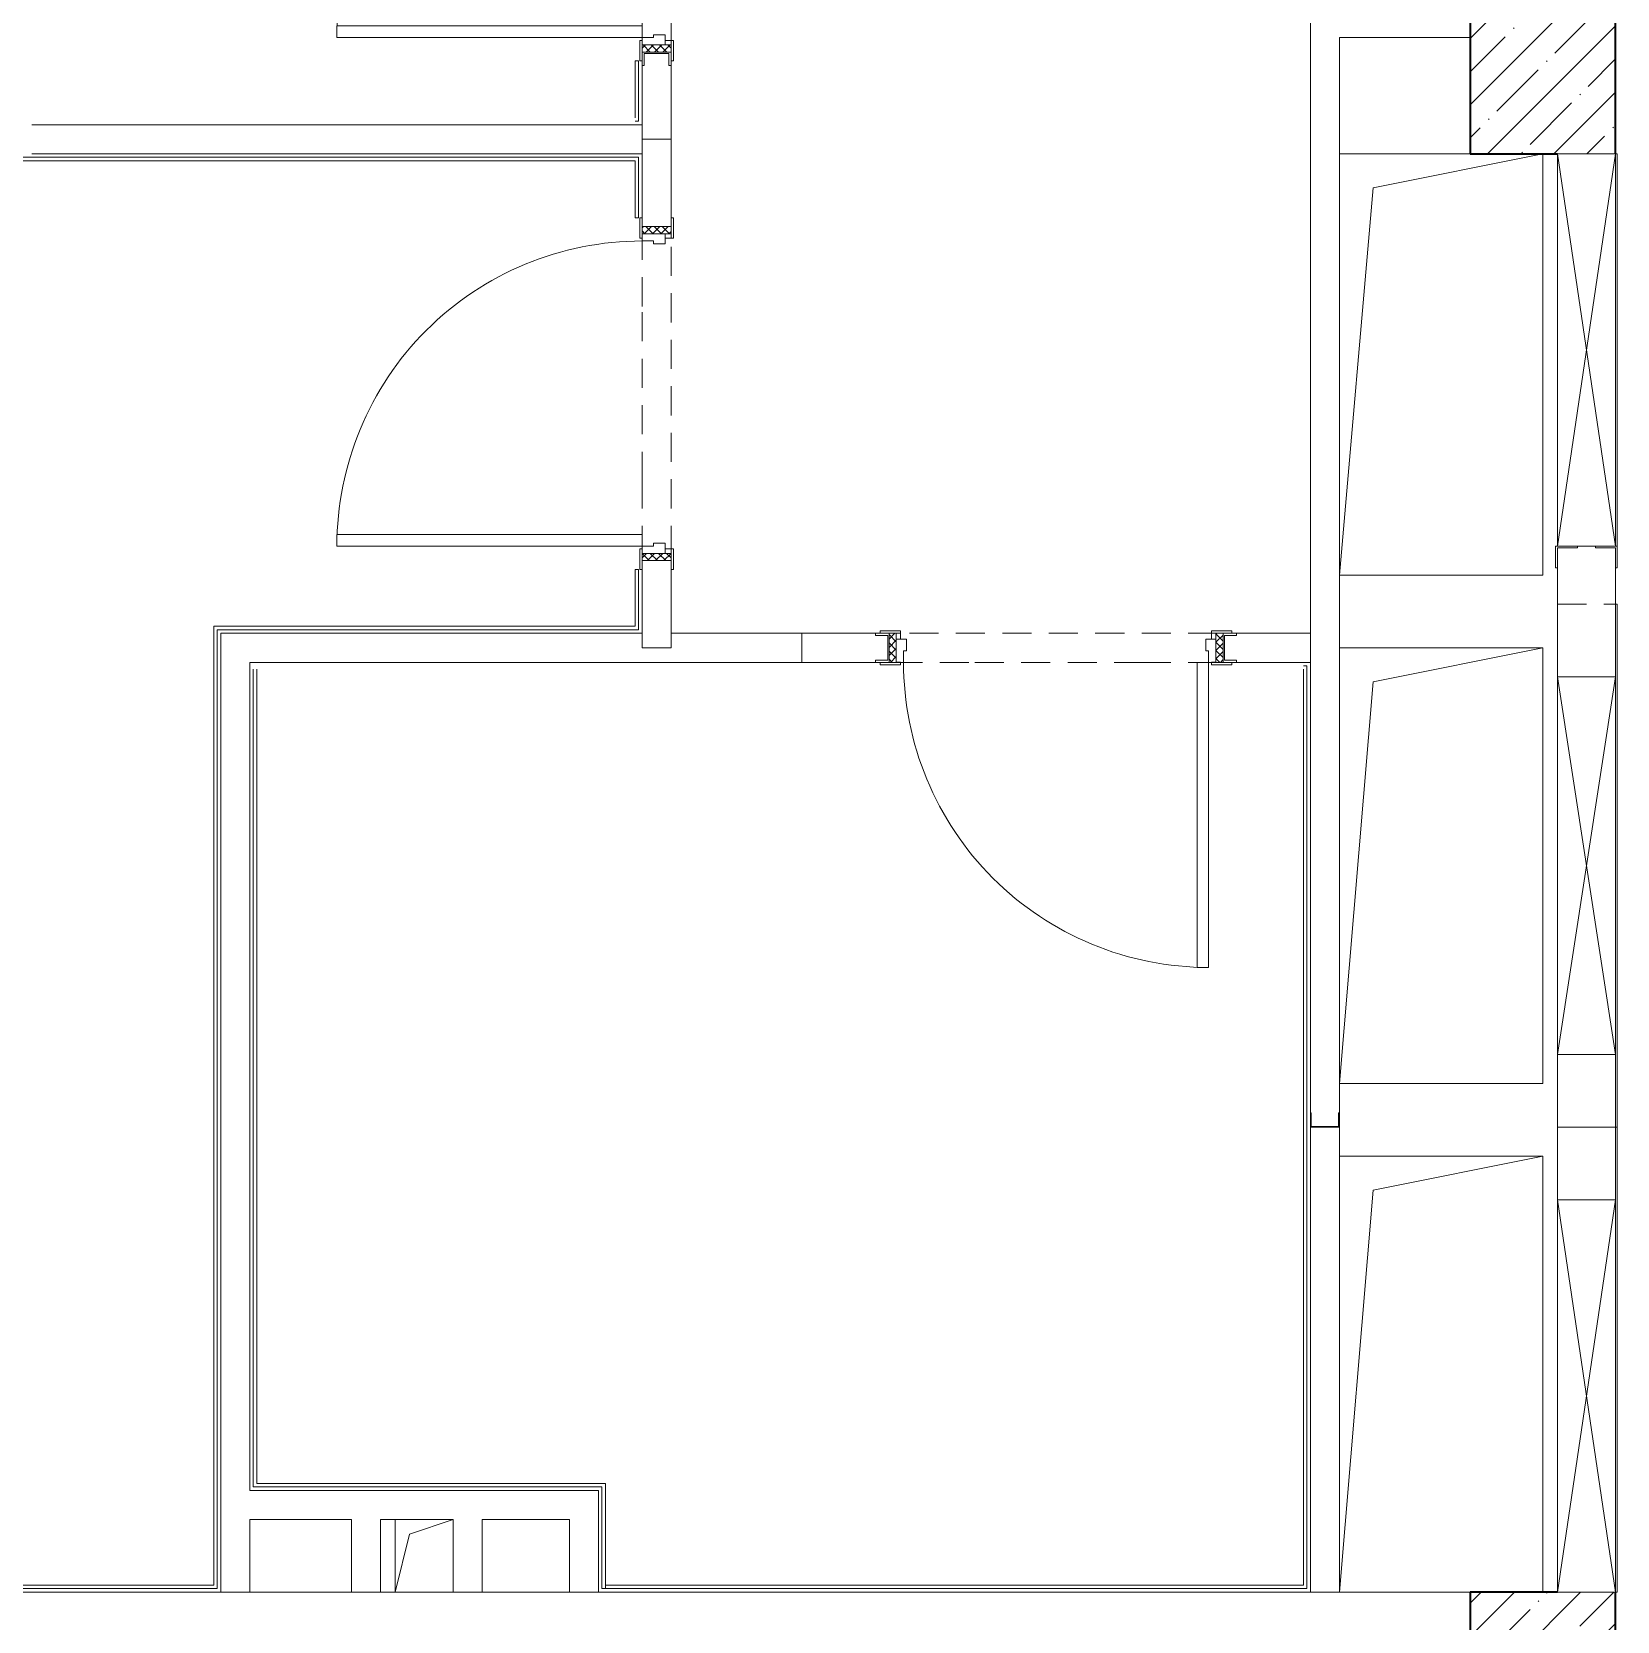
# Model space of a CAD drawing. Header units: millimetres. Extents: x 5993 to 95364, y 94667 to 143522.
# Drawn here: x 41832.1 to 42276.2, y 120344 to 120789.2 of the extents above; entities that cross this region are included whole.
import ezdxf

# ---------------------------------------------------------------- set-up
doc = ezdxf.new("R2010")
doc.units = ezdxf.units.MM
doc.linetypes.add('200_ШТРИХ_ш1п0_6_', pattern=[160, 100, -60])
for name, color, linetype, lineweight in [('0-2', 7, 'Continuous', 9), ('Двери', 7, 'Continuous', 9), ('Каркас несущий', 7, 'Continuous', 9), ('Каркас_Импост', 7, 'Continuous', 13), ('Каркас_Импост-1', 7, 'Continuous', 9), ('Несущие колонны', 7, 'Continuous', 9), ('Несущие колонны-1', 7, 'Continuous', 35), ('Обобщенные модели', 7, 'Continuous', 9), ('Открывание-1', 7, 'Continuous', 9), ('Панель', 7, 'Continuous', 13), ('Перемычка_Пунктирные линии-1', 7, '200_ШТРИХ_ш1п0_6_', 9), ('Стены', 7, 'Continuous', 9), ('Стены-1', 7, 'Continuous', 13), ('Элементы узлов', 7, 'Continuous', 9)]:
    doc.layers.add(name, color=color, linetype=linetype, lineweight=lineweight)
pattern_1 = [(135, (1726.41, 114.685), (-14.14214, -14.14214), []), (225, (1726.41, 114.685), (14.14214, -14.14214), [])]
pattern_2 = [(45, (-396.384, 114.685), (-14.1421, 14.1421), []), (135, (-396.384, 114.685), (-14.1421, -14.1421), [])]

# ---------------------------------------------------------------- blocks, each defined once
blk = doc.blocks.new('BSC_Колонна _Прямоугольная - 500х500-V19-АИ2_01_План напольных покрытий и плинтусов 1го этажа _Часть 1_')
at = {"layer": 'Несущие колонны'}
h = blk.add_hatch(dxfattribs=at)
h.set_pattern_fill('FP_26', color=256, style=0, pattern_type=2)
h.set_pattern_definition([(45, (-7650, -78400), (-114.04925, 114.04925), []), (45, (-7535.95, -78400), (-114.04925, 114.04925), [201.613, -40.323, 3.353, -36.97])])
h.paths.add_polyline_path([(-250, -250), (250, -250), (250, 250), (-250, 250)], flags=0)
at = {"layer": 'Несущие колонны-1'}
for p, q in [((50, 250), (-250, 250)), ((-250, 250), (-250, -250)), ((250, -250), (250, 250)), ((-250, -250), (250, -250))]:
    blk.add_line(p, q, dxfattribs=at)
blk = doc.blocks.new('Дверь_СКБ_1Ст_Внутренняя_ШЕР - СОШ_Д-21_Дв_1150x2100h_Артистические-28234698-АИ2_01_План напольных покрытий и плинтусов 1го этажа _Часть 1_')
at = {"layer": 'Двери'}
h = blk.add_hatch(dxfattribs=at)
h.set_pattern_fill('FP_60', color=256, style=0, pattern_type=2)
h.set_pattern_definition(pattern_1)
h.paths.add_polyline_path([(562.5, 47), (562.5, -50), (587.5, -50), (587.5, 50), (562.5, 50)], flags=0)
at = {"layer": 'Каркас_Импост-1'}
h = blk.add_hatch(dxfattribs=at)
h.set_pattern_fill('FP_61', color=256, style=0, pattern_type=2)
h.set_pattern_definition(pattern_2)
h.paths.add_polyline_path([(-562.5, -50), (-537.5, -50), (-537.5, 50), (-562.5, 50)], flags=0)
at = {"layer": 'Каркас_Импост'}
for p, q in [((-522.5, 58), (-592.5, 58)), ((-592.5, 58), (-592.5, 50)), ((-522.5, 50), (-522.5, 58)), ((617.5, 58), (547.5, 58)), ((547.5, 58), (547.5, 50)), ((617.5, 50), (617.5, 58)), ((-592.5, 50), (-522.5, 50)), ((-537.5, 50), (-562.5, 50)), ((-562.5, 50), (-562.5, -50)), ((-512.5, 50), (-537.5, 50)), ((-537.5, 50), (-537.5, -30)), ((-537.5, -50), (-537.5, 50)), ((-522.5, 50), (-537.5, 50)), ((-537.5, 50), (-537.5, 49)), ((-537.5, 49), (-522.5, 49)), ((-522.5, 49), (-522.5, 50)), ((-512.5, 10), (-512.5, 50)), ((-502.5, 10), (-512.5, 10)), ((-502.5, -30), (-502.5, 10)), ((537.5, 10), (527.5, 10)), ((527.5, 10), (527.5, -30)), ((537.5, 50), (537.5, 10)), ((562.5, 50), (537.5, 50)), ((562.5, 50), (547.5, 50)), ((547.5, 50), (547.5, 49)), ((547.5, 50), (587.5, 50)), ((547.5, 49), (562.5, 49)), ((562.5, -30), (562.5, 50)), ((587.5, 50), (562.5, 50)), ((562.5, 50), (562.5, -50)), ((562.5, 49), (562.5, 50)), ((-522.5, -50), (-592.5, -50)), ((-592.5, -50), (-592.5, -58)), ((-562.5, -50), (-537.5, -50)), ((-537.5, -30), (-502.5, -30)), ((-522.5, -30), (-537.5, -30)), ((-537.5, -30), (-537.5, -50)), ((-537.5, -50), (-522.5, -50)), ((-522.5, -50), (-522.5, -30)), ((-522.5, -58), (-522.5, -50)), ((527.5, -30), (562.5, -30)), ((562.5, -30), (547.5, -30)), ((547.5, -30), (547.5, -50)), ((547.5, -50), (562.5, -50)), ((587.5, -50), (547.5, -50)), ((547.5, -50), (547.5, -58)), ((562.5, -50), (562.5, -30)), ((562.5, -50), (587.5, -50)), ((617.5, -58), (617.5, -50)), ((-592.5, -58), (-522.5, -58)), ((547.5, -58), (617.5, -58))]:
    blk.add_line(p, q, dxfattribs=at)
at = {"layer": 'Открывание-1'}
blk.add_arc((-512.5, 50), 1050, 360, 90, dxfattribs=at)
at = {"layer": 'Панель'}
for p, q in [((-512.5, 1100), (-512.5, 50)), ((-472.5, 1100), (-512.5, 1100)), ((-472.5, 50), (-472.5, 1100)), ((-512.5, 50), (-472.5, 50))]:
    blk.add_line(p, q, dxfattribs=at)
blk = doc.blocks.new('Дверь_СКБ_1Ст_Внутренняя_ШЕР - СОШ_Д-22__Дв_1150x2100h_Артистические_ кладовые_EI30-27839336-АИ2_01_План напольных покрытий и плинтусов 1го этажа _Часть 1_')
at = {"layer": 'Двери'}
h = blk.add_hatch(dxfattribs=at)
h.set_pattern_fill('FP_60', color=256, style=0, pattern_type=2)
h.set_pattern_definition(pattern_1)
h.paths.add_polyline_path([(562.5, 50), (562.5, -50), (587.5, -50), (587.5, 50)], flags=0)
at = {"layer": 'Каркас_Импост-1'}
h = blk.add_hatch(dxfattribs=at)
h.set_pattern_fill('FP_61', color=256, style=0, pattern_type=2)
h.set_pattern_definition(pattern_2)
h.paths.add_polyline_path([(-537.5, 50), (-562.5, 50), (-562.5, -50), (-537.5, -50)], flags=0)
at = {"layer": 'Каркас_Импост'}
for p, q in [((-522.5, 58), (-592.5, 58)), ((-592.5, 58), (-592.5, 50)), ((-522.5, 50), (-522.5, 58)), ((617.5, 58), (547.5, 58)), ((547.5, 58), (547.5, 50)), ((617.5, 50), (617.5, 58)), ((-592.5, 50), (-522.5, 50)), ((-537.5, 50), (-562.5, 50)), ((-562.5, 50), (-562.5, -50)), ((-512.5, 50), (-537.5, 50)), ((-537.5, 50), (-537.5, -30)), ((-537.5, -50), (-537.5, 50)), ((-522.5, 50), (-537.5, 50)), ((-537.5, 50), (-537.5, 49)), ((-537.5, 49), (-522.5, 49)), ((-522.5, 49), (-522.5, 50)), ((-512.5, 10), (-512.5, 50)), ((-502.5, 10), (-512.5, 10)), ((-502.5, -30), (-502.5, 10)), ((537.5, 10), (527.5, 10)), ((527.5, 10), (527.5, -30)), ((537.5, 50), (537.5, 10)), ((562.5, 50), (537.5, 50)), ((562.5, 50), (547.5, 50)), ((547.5, 50), (547.5, 49)), ((547.5, 50), (617.5, 50)), ((547.5, 49), (562.5, 49)), ((562.5, -30), (562.5, 50)), ((587.5, 50), (562.5, 50)), ((562.5, 50), (562.5, -50)), ((562.5, 49), (562.5, 50)), ((587.5, -50), (587.5, 50)), ((-522.5, -50), (-592.5, -50)), ((-592.5, -50), (-592.5, -58)), ((-562.5, -50), (-537.5, -50)), ((-537.5, -30), (-502.5, -30)), ((-522.5, -30), (-537.5, -30)), ((-537.5, -30), (-537.5, -50)), ((-537.5, -50), (-522.5, -50)), ((-522.5, -50), (-522.5, -30)), ((-522.5, -58), (-522.5, -50)), ((527.5, -30), (562.5, -30)), ((562.5, -30), (547.5, -30)), ((547.5, -30), (547.5, -50)), ((547.5, -50), (562.5, -50)), ((617.5, -50), (547.5, -50)), ((547.5, -50), (547.5, -58)), ((562.5, -50), (562.5, -30)), ((562.5, -50), (587.5, -50)), ((617.5, -58), (617.5, -50)), ((-592.5, -58), (-522.5, -58)), ((547.5, -58), (617.5, -58))]:
    blk.add_line(p, q, dxfattribs=at)
at = {"layer": 'Открывание-1'}
blk.add_arc((-512.5, 50), 1050, 360, 90, dxfattribs=at)
at = {"layer": 'Панель'}
for p, q in [((-512.5, 1100), (-512.5, 50)), ((-472.5, 1100), (-512.5, 1100)), ((-472.5, 50), (-472.5, 1100)), ((-512.5, 50), (-472.5, 50))]:
    blk.add_line(p, q, dxfattribs=at)
blk = doc.blocks.new('BSC_Колонна _Прямоугольная - 500х500-V52-АИ2_01_План напольных покрытий и плинтусов 1го этажа _Часть 1_')
at = {"layer": 'Несущие колонны'}
h = blk.add_hatch(dxfattribs=at)
h.set_pattern_fill('FP_82', color=256, style=0, pattern_type=2)
h.set_pattern_definition([(45, (-7650, -83850), (-114.04925, 114.04925), []), (45, (-7535.95, -83850), (-114.04925, 114.04925), [201.613, -40.323, 3.353, -36.97])])
h.paths.add_polyline_path([(-250, -250), (250, -250), (250, 250), (-250, 250)], flags=0)
at = {"layer": 'Несущие колонны-1'}
for p, q in [((250, 250), (-250, 250)), ((-250, 250), (-250, -250)), ((250, -250), (250, 250)), ((-250, -250), (50, -250))]:
    blk.add_line(p, q, dxfattribs=at)
blk = doc.blocks.new('Дверь_СКБ_1Ст_Внутренняя_ШЕР - СОШ_Д-21_Дв_1150x2100h_Артистические-27838771-АИ2_01_План напольных покрытий и плинтусов 1го этажа _Часть 1_')
at = {"layer": 'Двери'}
h = blk.add_hatch(dxfattribs=at)
h.set_pattern_fill('FP_60', color=256, style=0, pattern_type=2)
h.set_pattern_definition(pattern_1)
h.paths.add_polyline_path([(562.5, -50), (587.5, -50), (587.5, 50), (562.5, 50)], flags=0)
at = {"layer": 'Каркас_Импост-1'}
h = blk.add_hatch(dxfattribs=at)
h.set_pattern_fill('FP_61', color=256, style=0, pattern_type=2)
h.set_pattern_definition(pattern_2)
h.paths.add_polyline_path([(-562.5, -50), (-537.5, -50), (-537.5, 50), (-562.5, 50)], flags=0)
at = {"layer": 'Каркас_Импост'}
for p, q in [((-522.5, 58), (-592.5, 58)), ((-592.5, 58), (-592.5, 50)), ((-522.5, 50), (-522.5, 58)), ((617.5, 58), (547.5, 58)), ((547.5, 58), (547.5, 50)), ((617.5, 50), (617.5, 58)), ((-592.5, 50), (-522.5, 50)), ((-537.5, 50), (-562.5, 50)), ((-562.5, 50), (-562.5, -50)), ((-512.5, 50), (-537.5, 50)), ((-537.5, 50), (-537.5, -30)), ((-537.5, -50), (-537.5, 50)), ((-522.5, 50), (-537.5, 50)), ((-537.5, 50), (-537.5, 49)), ((-537.5, 49), (-522.5, 49)), ((-522.5, 49), (-522.5, 50)), ((-512.5, 10), (-512.5, 50)), ((-502.5, 10), (-512.5, 10)), ((-502.5, -30), (-502.5, 10)), ((537.5, 10), (527.5, 10)), ((527.5, 10), (527.5, -30)), ((537.5, 50), (537.5, 10)), ((562.5, 50), (537.5, 50)), ((562.5, 50), (547.5, 50)), ((547.5, 50), (547.5, 49)), ((547.5, 50), (617.5, 50)), ((547.5, 49), (562.5, 49)), ((562.5, -30), (562.5, 50)), ((587.5, 50), (562.5, 50)), ((562.5, 50), (562.5, -50)), ((562.5, 49), (562.5, 50)), ((587.5, -50), (587.5, 50)), ((-522.5, -50), (-592.5, -50)), ((-592.5, -50), (-592.5, -58)), ((-562.5, -50), (-537.5, -50)), ((-537.5, -30), (-502.5, -30)), ((-522.5, -30), (-537.5, -30)), ((-537.5, -30), (-537.5, -50)), ((-537.5, -50), (-522.5, -50)), ((-522.5, -50), (-522.5, -30)), ((-522.5, -58), (-522.5, -50)), ((527.5, -30), (562.5, -30)), ((562.5, -30), (547.5, -30)), ((547.5, -30), (547.5, -50)), ((547.5, -50), (562.5, -50)), ((617.5, -50), (547.5, -50)), ((547.5, -50), (547.5, -58)), ((562.5, -50), (562.5, -30)), ((562.5, -50), (587.5, -50)), ((617.5, -58), (617.5, -50)), ((-592.5, -58), (-522.5, -58)), ((547.5, -58), (617.5, -58))]:
    blk.add_line(p, q, dxfattribs=at)
at = {"layer": 'Открывание-1'}
blk.add_arc((-512.5, 50), 1050, 360, 90, dxfattribs=at)
at = {"layer": 'Панель'}
for p, q in [((-512.5, 1100), (-512.5, 50)), ((-472.5, 1100), (-512.5, 1100)), ((-472.5, 50), (-472.5, 1100)), ((-512.5, 50), (-472.5, 50))]:
    blk.add_line(p, q, dxfattribs=at)
blk = doc.blocks.new('154_Стойка_СКБ_Швеллер - СМ-2230_100-28215779-АИ2_01_План напольных покрытий и плинтусов 1го этажа _Часть 1_')
at = {"layer": 'Обобщенные модели'}
for p, q in [((129.5, 42.4), (171, 42.4)), ((129.5, -42.4), (129.5, 42.4)), ((171, 50), (155, 50)), ((171, 42.4), (171, 50)), ((171, -42.4), (129.5, -42.4)), ((155, -50), (171, -50)), ((171, -50), (171, -42.4))]:
    blk.add_line(p, q, dxfattribs=at)
blk = doc.blocks.new('154_Фахверк_СКБ_Швеллер - Тип_100_4010-27736299-АИ2_01_План напольных покрытий и плинтусов 1го этажа _Часть 1_')
at = {"layer": 'Обобщенные модели'}
for p, q in [((175, 50), (125, 50)), ((125, 50), (125, -50)), ((128, 47), (175, 47)), ((128, -47), (128, 47)), ((175, 47), (175, 50)), ((125, -50), (175, -50)), ((175, -47), (128, -47)), ((175, -50), (175, -47))]:
    blk.add_line(p, q, dxfattribs=at)
blk = doc.blocks.new('АР_Перемычка - АР_Перемычка-27839309-АИ2_01_План напольных покрытий и плинтусов 1го этажа _Часть 1_')
at = {"layer": 'Обобщенные модели'}
blk.add_line((-300, -50), (-299, -50), dxfattribs=at)
at = {"layer": 'Перемычка_Пунктирные линии-1'}
for p, q in [((-300, 50), (275, 50)), ((-300, -50), (-300, 50)), ((275, 50), (875, 50)), ((875, 50), (1450, 50)), ((1450, 50), (1450, -50)), ((-300, -50), (1450, -50))]:
    blk.add_line(p, q, dxfattribs=at)
blk = doc.blocks.new('АР_Перемычка - АР_Перемычка-28228714-АИ2_01_План напольных покрытий и плинтусов 1го этажа _Часть 1_')
at = {"layer": 'Обобщенные модели'}
blk.add_line((-300, -50), (-298, -50), dxfattribs=at)
at = {"layer": 'Перемычка_Пунктирные линии-1'}
for p, q in [((-300, 50), (275, 50)), ((-300, -50), (-300, 50)), ((275, 50), (875, 50)), ((875, 50), (1150, 50)), ((-300, -50), (1150, -50))]:
    blk.add_line(p, q, dxfattribs=at)
blk = doc.blocks.new('AR_Отверстие прямоугольное _в плите_ - AR_Отверстие прямоугольное _в плите_-30602883-АИ2_01_План напольных покрытий и плинтусов 1го этажа _Часть 1_')
at = {"layer": 'Обобщенные модели'}
for p, q in [((350, 750), (-350, 750)), ((-233.3, 633.3), (350, 750)), ((350, -750), (350, 750)), ((-350, -750), (-233.3, 633.3))]:
    blk.add_line(p, q, dxfattribs=at)
blk = doc.blocks.new('AR_Отверстие прямоугольное _в плите_ - AR_Отверстие прямоугольное _в плите_-V280-АИ2_01_План напольных покрытий и плинтусов 1го этажа _Часть 1_')
at = {"layer": 'Обобщенные модели'}
for p, q in [((350, 750), (-350, 750)), ((-233.3, 633.3), (350, 750)), ((350, -750), (350, 750)), ((-350, -750), (-233.3, 633.3)), ((-350, -750), (350, -750))]:
    blk.add_line(p, q, dxfattribs=at)
blk = doc.blocks.new('AR_Отверстие прямоугольное _в плите_ - AR_Отверстие прямоугольное _в плите_-30602890-АИ2_01_План напольных покрытий и плинтусов 1го этажа _Часть 1_')
at = {"layer": 'Обобщенные модели'}
for p, q in [((100, 725), (-350, 725)), ((-233.3, 608.3), (350, 725)), ((350, -725), (350, 725)), ((-350, -725), (-233.3, 608.3)), ((-350, -725), (350, -725))]:
    blk.add_line(p, q, dxfattribs=at)
blk = doc.blocks.new('AR_Отверстие прямоугольное _в плите_ - AR_Отверстие прямоугольное _в плите_-30552626-АИ2_01_План напольных покрытий и плинтусов 1го этажа _Часть 1_')
at = {"layer": 'Обобщенные модели'}
for p, q in [((-100, 125), (-100, -125)), ((-50, 75), (100, 125)), ((-100, -125), (-50, 75))]:
    blk.add_line(p, q, dxfattribs=at)
blk = doc.blocks.new('AR_Отверстие прямоугольное _в стене_ - AR_Отверстие прямоугольное _в стене__ОВ-36652692-АИ2_01_План напольных покрытий и плинтусов 1го этажа _Часть 1_')
at = {"layer": 'Элементы узлов'}
for p, q in [((-675, -100), (-675, 100)), ((-675, 100), (675, 100)), ((675, 100), (-675, -100)), ((-675, 100), (675, -100)), ((675, 100), (-675, 100)), ((-675, 100), (-675, -100)), ((675, 100), (675, -100)), ((675, -100), (675, 100)), ((675, -100), (-675, -100)), ((-675, -100), (675, -100))]:
    blk.add_line(p, q, dxfattribs=at)
blk = doc.blocks.new('AR_Отверстие прямоугольное _в стене_ - AR_Отверстие прямоугольное _в стене__ОВ-36652140-АИ2_01_План напольных покрытий и плинтусов 1го этажа _Часть 1_')
at = {"layer": 'Элементы узлов'}
for p, q in [((-650, -100), (-650, 100)), ((-650, 100), (650, 100)), ((650, 100), (-650, -100)), ((-650, 100), (650, -100)), ((650, 100), (-650, 100)), ((-650, 100), (-650, -100)), ((650, 100), (650, -100)), ((650, -100), (650, 100)), ((650, -100), (-650, -100)), ((-650, -100), (650, -100))]:
    blk.add_line(p, q, dxfattribs=at)
blk = doc.blocks.new('AR_Отверстие прямоугольное _в стене_ - AR_Отверстие прямоугольное _в стене__ОВ-36652914-АИ2_01_План напольных покрытий и плинтусов 1го этажа _Часть 1_')
at = {"layer": 'Элементы узлов'}
for p, q in [((-675, 100), (675, 100)), ((675, 100), (-675, -100)), ((-675, 100), (675, -100)), ((675, 100), (-675, 100)), ((675, 100), (675, -100)), ((675, -100), (675, 100)), ((-675, -31), (-675, 31)), ((-675, 31), (-675, -31)), ((675, -100), (-675, -100)), ((-675, -100), (675, -100))]:
    blk.add_line(p, q, dxfattribs=at)
blk = doc.blocks.new('АР_Перемычка - АР_Перемычка-36652735-АИ2_01_План напольных покрытий и плинтусов 1го этажа _Часть 1_')
at = {"layer": 'Перемычка_Пунктирные линии-1'}
for p, q in [((1350, 100), (1600, 100)), ((1600, 100), (1600, -100)), ((1350, -100), (1600, -100))]:
    blk.add_line(p, q, dxfattribs=at)
blk = doc.blocks.new('ПР_Уголок - ПР_Уголок-36651217-АИ2_01_План напольных покрытий и плинтусов 1го этажа _Часть 1_')
at = {"layer": 'Каркас несущий'}
for p, q in [((0, 0), (0, 6)), ((1600, 6), (1600, 0)), ((0, 0), (1600, 0))]:
    blk.add_line(p, q, dxfattribs=at)
blk = doc.blocks.new('ПР_Уголок - ПР_Уголок-36652680-АИ2_01_План напольных покрытий и плинтусов 1го этажа _Часть 1_')
at = {"layer": 'Каркас несущий'}
for p in [(1350, 6), (0, 0)]:
    blk.add_line(p, (1350, 0), dxfattribs=at)
blk = doc.blocks.new('АР_Перемычка - АР_Перемычка-36652179-АИ2_01_План напольных покрытий и плинтусов 1го этажа _Часть 1_')
at = {"layer": 'Перемычка_Пунктирные линии-1'}
for p, q in [((-250, 100), (0, 100)), ((-250, -100), (-250, 100)), ((1300, 100), (1550, 100)), ((1550, 100), (1550, -100)), ((-250, -100), (0, -100)), ((1300, -100), (1550, -100))]:
    blk.add_line(p, q, dxfattribs=at)
blk = doc.blocks.new('ПР_Уголок - ПР_Уголок-36651491-АИ2_01_План напольных покрытий и плинтусов 1го этажа _Часть 1_')
at = {"layer": 'Каркас несущий'}
for p, q in [((-250, 0), (-250, 6)), ((1550, 6), (1550, 0)), ((-250, 0), (1550, 0))]:
    blk.add_line(p, q, dxfattribs=at)
blk = doc.blocks.new('Фахверк_СКБ_Уголок - 200_3600-28062453-АИ2_01_План напольных покрытий и плинтусов 1го этажа _Часть 1_')
at = {"layer": 'Обобщенные модели'}
for p, q in [((200, 156), (125, 156)), ((125, 156), (125, 81)), ((131, 81), (131, 150)), ((131, 150), (200, 150)), ((200, 150), (200, 156)), ((125, 81), (131, 81)), ((131, 19), (125, 19)), ((125, 19), (125, -56)), ((131, -50), (131, 19)), ((200, -50), (131, -50)), ((200, -56), (200, -50)), ((125, -56), (200, -56))]:
    blk.add_line(p, q, dxfattribs=at)

msp = doc.modelspace()

# ---------------------------------------------------------------- linework, layer by layer
at = {"layer": 'Стены'}
for p, q in [((42001.07, 120765.13), (42001.07, 120781.08)), ((42001.07, 120781.08), (42002.04, 120781.08)), ((42002.04, 120781.08), (42002.04, 120764.15)), ((42001.07, 120764.15), (42002.04, 120764.15)), ((41645.86, 120754.06), (42002.04, 120754.06)), ((42001.07, 120753.08), (41646.83, 120753.08)), ((42001.07, 120737.13), (42001.07, 120753.08)), ((42002.04, 120754.06), (42002.04, 120737.13)), ((42002.04, 120737.13), (42001.07, 120737.13)), ((42001.07, 120622.69), (42001.07, 120638.64)), ((42002.04, 120638.64), (42001.07, 120638.64)), ((42002.04, 120638.64), (42002.04, 120621.71)), ((41883.04, 120354.08), (41883.04, 120622.69)), ((41883.04, 120622.69), (42001.07, 120622.69)), ((41884.02, 120621.71), (41884.02, 120353.11)), ((42002.04, 120621.71), (41884.02, 120621.71)), ((41894.11, 120381.59), (41894.11, 120610.64)), ((41895.09, 120610.64), (41895.09, 120382.57)), ((42189.25, 120611.62), (42188.28, 120611.62)), ((42188.28, 120354.08), (42188.28, 120610.64)), ((42189.25, 120611.62), (42189.25, 120353.11)), ((41895.09, 120382.57), (41992.76, 120382.57)), ((41992.76, 120382.57), (41992.76, 120353.11)), ((41991.79, 120381.59), (41894.11, 120381.59)), ((41991.79, 120353.11), (41991.79, 120381.59)), ((41884.02, 120353.11), (41645.86, 120353.11)), ((41646.83, 120354.08), (41883.04, 120354.08)), ((42189.25, 120353.11), (41991.79, 120353.11)), ((41992.76, 120354.08), (42188.28, 120354.08))]:
    msp.add_line(p, q, dxfattribs=at)
at = {"layer": 'Стены-1'}
for p, q in [((42190.23, 120795.73), (42190.23, 120787.59)), ((42190.23, 120787.59), (42190.23, 120620.73)), ((42198.37, 120486.43), (42198.37, 120787.59)), ((42198.37, 120787.59), (42235, 120787.59)), ((42003.02, 120779.78), (42003.02, 120763.18)), ((42011.16, 120737.13), (42011.16, 120779.78)), ((42003.02, 120763.18), (41832.09, 120763.18)), ((41832.09, 120755.04), (42003.02, 120755.04)), ((42003.02, 120755.04), (42003.02, 120737.13)), ((42003.02, 120638.64), (42003.02, 120620.73)), ((42011.16, 120620.73), (42011.16, 120638.64)), ((42259.42, 120639.05), (42259.42, 120608.52)), ((42275.69, 120608.52), (42275.69, 120639.05)), ((41885, 120620.73), (41885, 120352.13)), ((41893.14, 120620.73), (41885, 120620.73)), ((42003.02, 120620.73), (41893.14, 120620.73)), ((42068.46, 120620.73), (42011.16, 120620.73)), ((42190.23, 120620.73), (42169.56, 120620.73)), ((41893.14, 120612.59), (42068.46, 120612.59)), ((41893.14, 120380.62), (41893.14, 120612.59)), ((42169.56, 120612.59), (42190.23, 120612.59)), ((42190.23, 120612.59), (42190.23, 120486.43)), ((42259.42, 120502.71), (42259.42, 120462.01)), ((42275.69, 120462.01), (42275.69, 120502.71)), ((42190.23, 120482.36), (42190.23, 120352.13)), ((42198.37, 120352.13), (42198.37, 120482.36)), ((41990.81, 120380.62), (41893.14, 120380.62)), ((41990.81, 120372.48), (41990.81, 120380.62)), ((41893.14, 120352.13), (41893.14, 120372.48)), ((41893.14, 120372.48), (41921.62, 120372.48)), ((41921.62, 120372.48), (41921.62, 120352.13)), ((41929.76, 120372.48), (41950.11, 120372.48)), ((41929.76, 120352.13), (41929.76, 120372.48)), ((41950.11, 120372.48), (41950.11, 120352.13)), ((41958.25, 120372.48), (41982.67, 120372.48)), ((41958.25, 120352.13), (41958.25, 120372.48)), ((41982.67, 120372.48), (41982.67, 120352.13)), ((41990.81, 120352.13), (41990.81, 120372.48)), ((42235, 120352.13), (41665.23, 120352.13)), ((41885, 120352.13), (41893.14, 120352.13)), ((41921.62, 120352.13), (41929.76, 120352.13)), ((41950.11, 120352.13), (41958.25, 120352.13)), ((41982.67, 120352.13), (41990.81, 120352.13)), ((42190.23, 120352.13), (42198.37, 120352.13))]:
    msp.add_line(p, q, dxfattribs=at)

# ---------------------------------------------------------------- block references
at = {"layer": '0-2', "xscale": 0.08139549610658335, "yscale": 0.08139549610658335, "zscale": 0.08139549610658335}
for name, p, rotation in [('Дверь_СКБ_1Ст_Внутренняя_ШЕР - СОШ_Д-21_Дв_1150x2100h_Артистические-28234698-АИ2_01_План напольных покрытий и плинтусов 1го этажа _Часть 1_', (42007.09, 120829.31), 89.99999999999991), ('АР_Перемычка - АР_Перемычка-28228714-АИ2_01_План напольных покрытий и плинтусов 1го этажа _Часть 1_', (42007.09, 120783.53), 89.99999999999991), ('154_Стойка_СКБ_Швеллер - СМ-2230_100-28215779-АИ2_01_План напольных покрытий и плинтусов 1го этажа _Часть 1_', (42007.09, 120793.7), 269.9999999999999), ('АР_Перемычка - АР_Перемычка-27839309-АИ2_01_План напольных покрытий и плинтусов 1го этажа _Часть 1_', (42007.09, 120641.08), 89.99999999999991), ('AR_Отверстие прямоугольное _в стене_ - AR_Отверстие прямоугольное _в стене__ОВ-36652914-АИ2_01_План напольных покрытий и плинтусов 1го этажа _Часть 1_', (42267.56, 120700.09), 89.99999999999993), ('ПР_Уголок - ПР_Уголок-36652680-АИ2_01_План напольных покрытий и плинтусов 1го этажа _Часть 1_', (42276.18, 120645.15), 89.99999999999955), ('Дверь_СКБ_1Ст_Внутренняя_ШЕР - СОШ_Д-21_Дв_1150x2100h_Артистические-27838771-АИ2_01_План напольных покрытий и плинтусов 1го этажа _Часть 1_', (42007.09, 120686.87), 89.99999999999991), ('Фахверк_СКБ_Уголок - 200_3600-28062453-АИ2_01_План напольных покрытий и плинтусов 1го этажа _Часть 1_', (42263.49, 120655.33), 269.9999999999999), ('АР_Перемычка - АР_Перемычка-36652179-АИ2_01_План напольных покрытий и плинтусов 1го этажа _Часть 1_', (42267.56, 120502.71), 89.99999999999993), ('ПР_Уголок - ПР_Уголок-36651491-АИ2_01_План напольных покрытий и плинтусов 1го этажа _Часть 1_', (42276.18, 120502.71), 89.99999999999955), ('АР_Перемычка - АР_Перемычка-27839309-АИ2_01_План напольных покрытий и плинтусов 1го этажа _Часть 1_', (42165.81, 120616.66), 180), ('154_Стойка_СКБ_Швеллер - СМ-2230_100-28215779-АИ2_01_План напольных покрытий и плинтусов 1го этажа _Часть 1_', (42082.38, 120616.66), 180), ('Дверь_СКБ_1Ст_Внутренняя_ШЕР - СОШ_Д-22__Дв_1150x2100h_Артистические_ кладовые_EI30-27839336-АИ2_01_План напольных покрытий и плинтусов 1го этажа _Часть 1_', (42120.03, 120616.66), 180), ('AR_Отверстие прямоугольное _в стене_ - AR_Отверстие прямоугольное _в стене__ОВ-36652140-АИ2_01_План напольных покрытий и плинтусов 1го этажа _Часть 1_', (42267.56, 120555.62), 89.99999999999993), ('154_Фахверк_СКБ_Швеллер - Тип_100_4010-27736299-АИ2_01_План напольных покрытий и плинтусов 1го этажа _Часть 1_', (42194.3, 120472.19), 90), ('АР_Перемычка - АР_Перемычка-36652735-АИ2_01_План напольных покрытий и плинтусов 1го этажа _Часть 1_', (42267.56, 120352.13), 89.99999999999993), ('ПР_Уголок - ПР_Уголок-36651217-АИ2_01_План напольных покрытий и плинтусов 1го этажа _Часть 1_', (42276.18, 120352.13), 89.99999999999955), ('AR_Отверстие прямоугольное _в стене_ - AR_Отверстие прямоугольное _в стене__ОВ-36652692-АИ2_01_План напольных покрытий и плинтусов 1го этажа _Часть 1_', (42267.56, 120407.07), 89.99999999999993)]:
    msp.add_blockref(name, p, dxfattribs=dict(at, rotation=rotation))
for name, p in [('BSC_Колонна _Прямоугольная - 500х500-V52-АИ2_01_План напольных покрытий и плинтусов 1го этажа _Часть 1_', (42255.35, 120775.39)), ('AR_Отверстие прямоугольное _в плите_ - AR_Отверстие прямоугольное _в плите_-30602890-АИ2_01_План напольных покрытий и плинтусов 1го этажа _Часть 1_', (42226.86, 120696.02)), ('154_Стойка_СКБ_Швеллер - СМ-2230_100-28215779-АИ2_01_План напольных покрытий и плинтусов 1го этажа _Часть 1_', (42155.64, 120616.66)), ('AR_Отверстие прямоугольное _в плите_ - AR_Отверстие прямоугольное _в плите_-V280-АИ2_01_План напольных покрытий и плинтусов 1го этажа _Часть 1_', (42226.86, 120555.62)), ('AR_Отверстие прямоугольное _в плите_ - AR_Отверстие прямоугольное _в плите_-30602883-АИ2_01_План напольных покрытий и плинтусов 1го этажа _Часть 1_', (42226.86, 120413.18)), ('AR_Отверстие прямоугольное _в плите_ - AR_Отверстие прямоугольное _в плите_-30552626-АИ2_01_План напольных покрытий и плинтусов 1го этажа _Часть 1_', (41941.97, 120362.3)), ('BSC_Колонна _Прямоугольная - 500х500-V19-АИ2_01_План напольных покрытий и плинтусов 1го этажа _Часть 1_', (42255.35, 120331.78))]:
    msp.add_blockref(name, p, dxfattribs=at)

doc.saveas('drawing.dxf')
